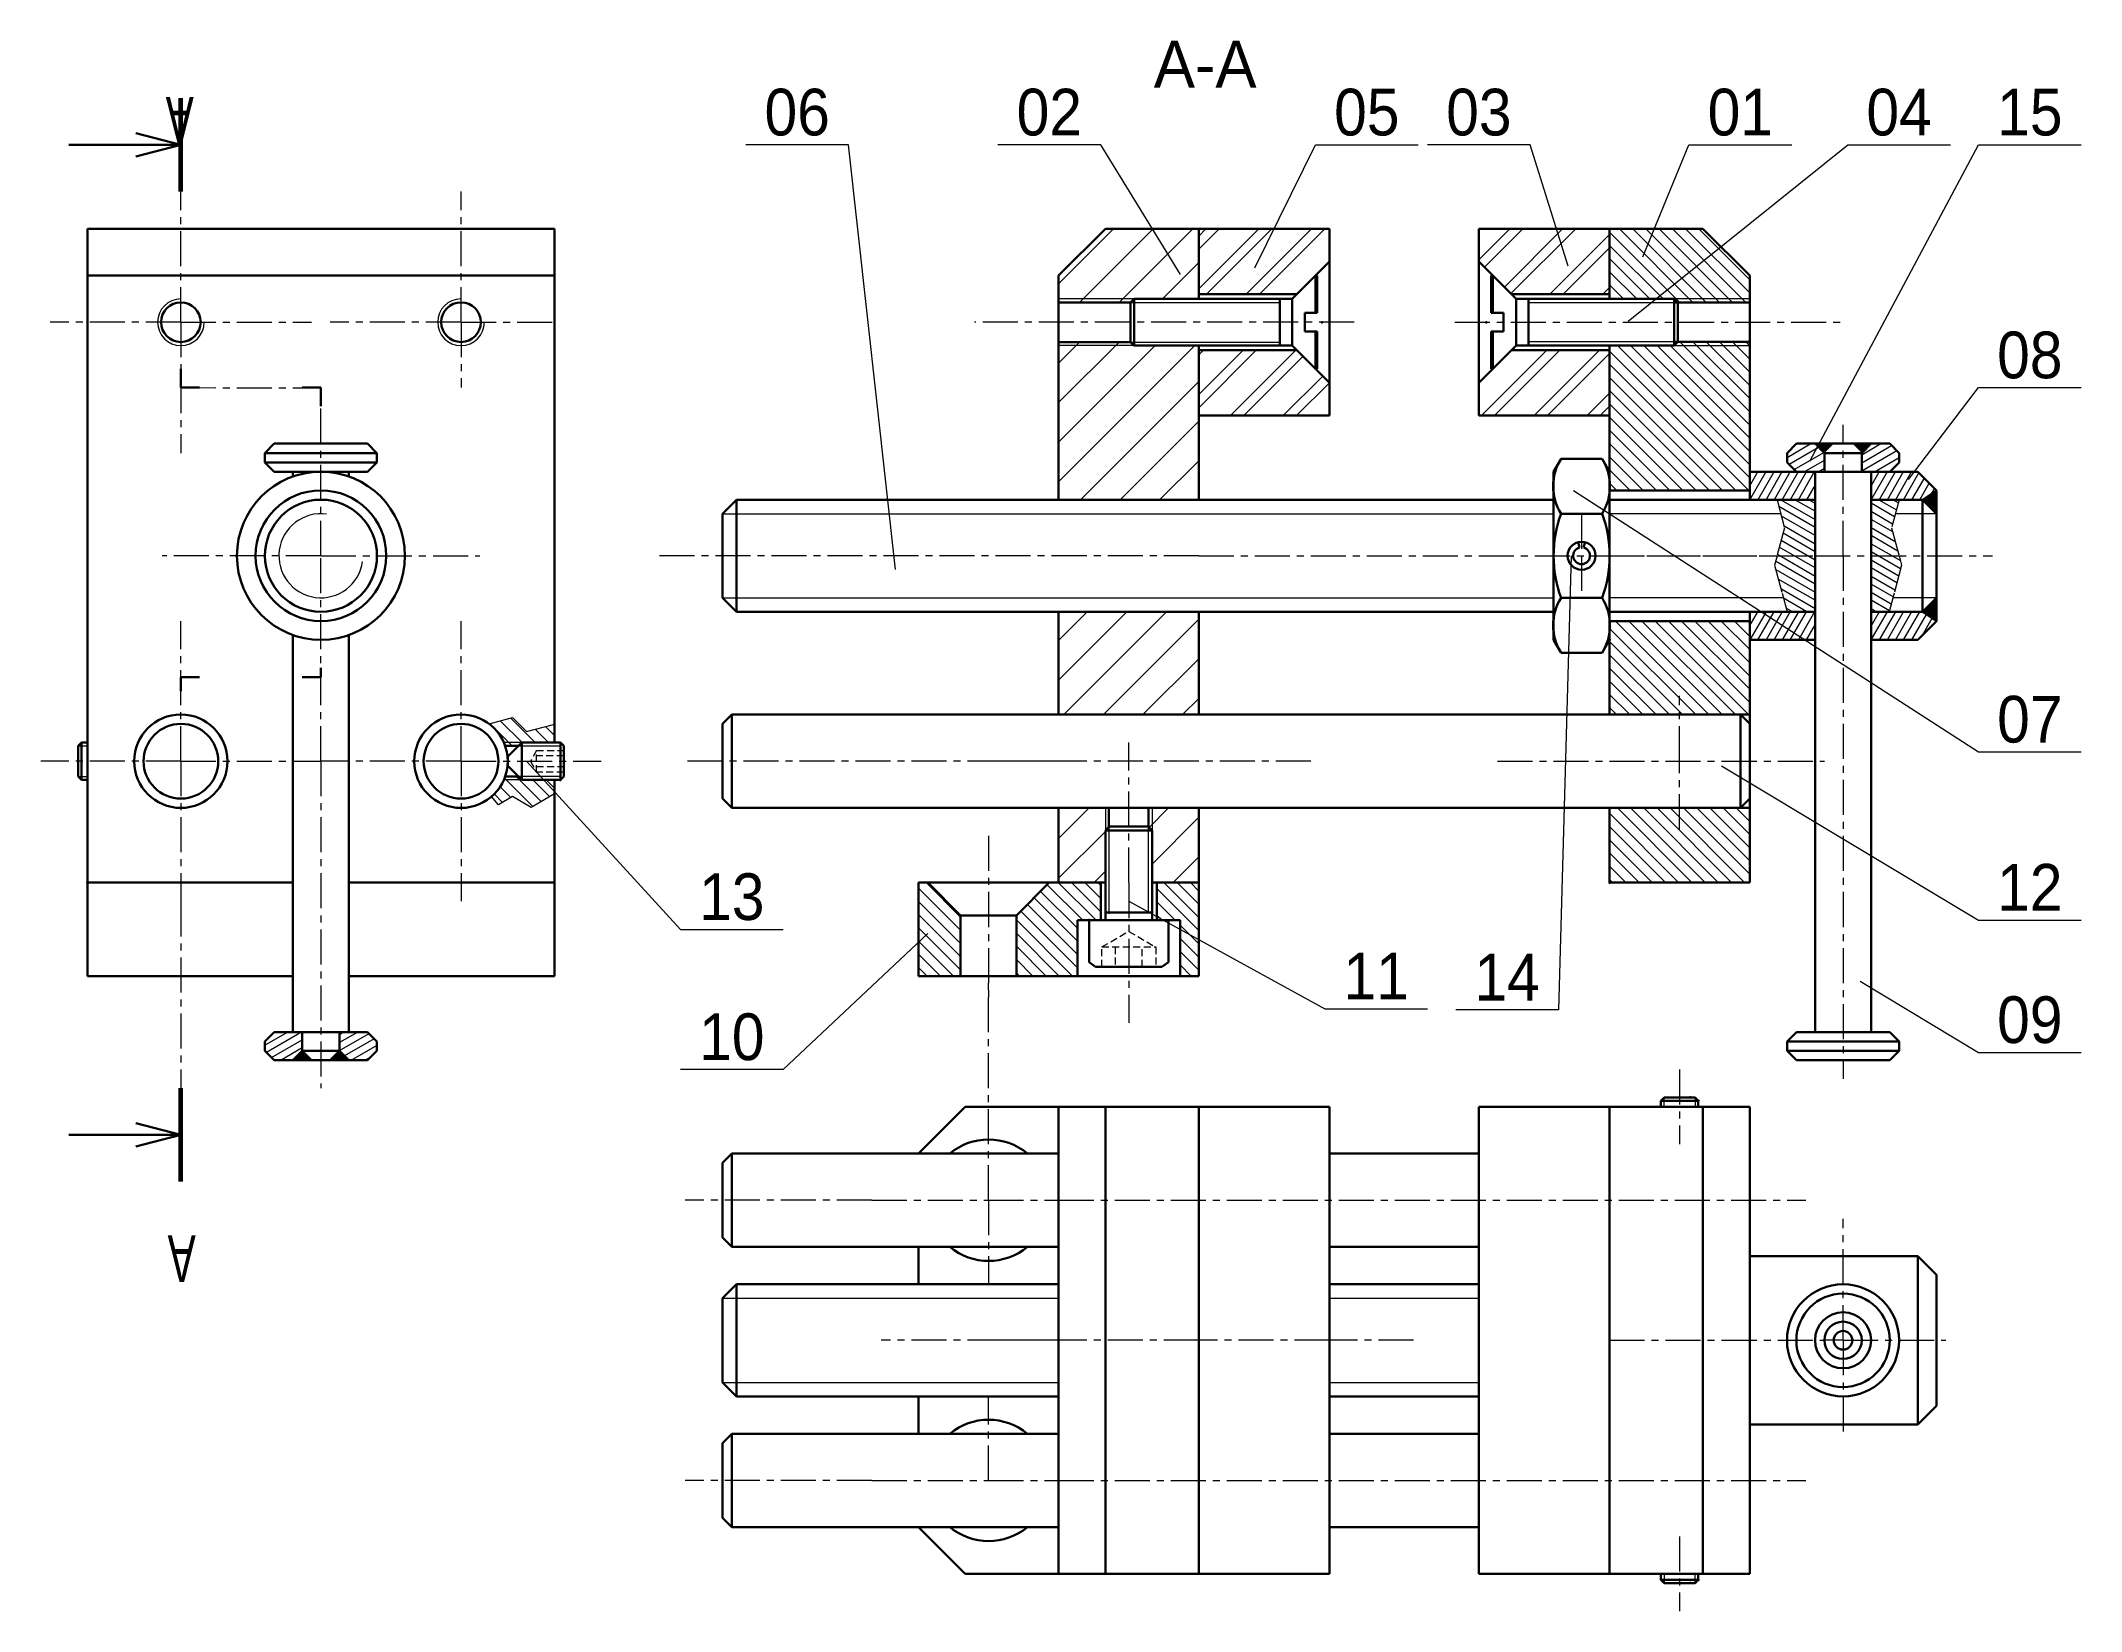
# Model space of a CAD drawing. Extents: x -184 to 35, y 137 to 305.
import ezdxf
from ezdxf.enums import TextEntityAlignment as Align

# ---------------------------------------------------------------- set-up
doc = ezdxf.new("R2010")
doc.units = 0
doc.header["$LTSCALE"] = 3
doc.header["$MEASUREMENT"] = 0
for name, pattern in [('AXES', [2, 1.25, -0.25, 0.25, -0.25]), ('CACHE', [0.375, 0.25, -0.125]), ('CONTINU', [0]), ('LIMIT_COUP', [1, 1, 0, 0]), ('POINTILLE', [1.25, -1.25, 0])]:
    doc.linetypes.add(name, pattern=pattern)
for name, color, linetype, lineweight in [('AXES', 3, 'AXES', 9), ('CACHE', 3, 'CACHE', 9), ('COTATION', 4, 'CONTINU', 9), ('FIN', 3, 'CONTINU', 9), ('FORT', 1, 'CONTINU', 30), ('HACH', 3, 'CONTINU', 9), ('HACHURE', 3, 'CONTINU', 9), ('HACHURES', 3, 'CONTINU', 9), ('TEXTEGROS', 2, 'CONTINU', 60)]:
    doc.layers.add(name, color=color, linetype=linetype, lineweight=lineweight)

# ---------------------------------------------------------------- blocks, each defined once
blk = doc.blocks.new('REP_NOM9', base_point=(132, 95))
at = {"layer": 'COTATION'}
for p, q in [((105.5254, 106.525), (126.5, 95)), ((126.5, 95), (137.5, 95))]:
    blk.add_line(p, q, dxfattribs=at)
at = {"layer": 'COTATION', "width": 1.39996}
blk.add_text('11', height=5, dxfattribs=at).set_placement((128.5, 96), (135.4998, 96), align=Align.FIT)
blk = doc.blocks.new('*X67')
at = {"layer": 'HACHURES'}
for p, q in [((127.9104, 98.8048), (128.685, 99.5794)), ((134.3418, 99.5794), (127.9104, 93.148)), ((127.9104, 97.3906), (130.0992, 99.5794)), ((135.756, 99.5794), (128.756, 92.5794)), ((132.9986, 92.5794), (139.9986, 99.5794)), ((134.4128, 92.5794), (141.4128, 99.5794)), ((132.6556, 86.5794), (127.9104, 81.8343)), ((128.4128, 86.5794), (127.9104, 86.0769)), ((127.9104, 80.42), (134.0698, 86.5794)), ((131.3124, 79.5794), (138.3124, 86.5794)), ((139.0684, 85.9213), (132.7266, 79.5794)), ((141.1898, 83.8), (136.9692, 79.5794)), ((138.3834, 79.5794), (141.8968, 83.0929))]:
    blk.add_line(p, q, dxfattribs=at)
blk = doc.blocks.new('*X64')
at = {"layer": 'HACHURES'}
for p, q in [((127.9896, 99.7676), (135.5414, 92.2158)), ((133.7272, 92.6158), (127.9896, 98.3534)), ((136.9556, 92.2158), (129.0556, 100.1158)), ((130.4698, 100.1158), (138.3698, 92.2158)), ((139.784, 92.2158), (131.884, 100.1158)), ((133.2984, 100.1158), (141.1984, 92.2158)), ((142.6126, 92.2158), (134.7126, 100.1158)), ((136.1268, 100.1158), (142.9896, 93.2529)), ((142.9896, 94.6671), (137.541, 100.1158)), ((127.9896, 96.9392), (132.313, 92.6158)), ((130.8988, 92.6158), (127.9896, 95.5249)), ((127.9896, 94.1107), (129.4846, 92.6158)), ((128.0704, 92.6158), (127.9896, 92.6965)), ((142.9896, 73.4539), (128.8278, 87.6158)), ((130.242, 87.6158), (142.9896, 74.8681)), ((142.9896, 76.2823), (131.6562, 87.6158)), ((133.0704, 87.6158), (142.9896, 77.6965)), ((134.4372, 87.6633), (142.9896, 79.1107)), ((142.9896, 80.5249), (135.4988, 88.0158)), ((136.913, 88.0158), (142.9896, 81.9392)), ((142.9896, 83.3534), (138.3272, 88.0158)), ((139.7414, 88.0158), (142.9896, 84.7676)), ((142.9896, 86.1818), (141.1556, 88.0158)), ((142.5698, 88.0158), (142.9896, 87.596)), ((127.9896, 87.0397), (142.9136, 72.1158)), ((141.4992, 72.1158), (127.9896, 85.6255)), ((127.9896, 84.2112), (140.085, 72.1158)), ((138.6708, 72.1158), (127.9896, 82.797)), ((127.9896, 81.3828), (137.2566, 72.1158)), ((135.8424, 72.1158), (127.9896, 79.9686)), ((127.9896, 78.5544), (134.4282, 72.1158)), ((133.014, 72.1158), (127.9896, 77.1402)), ((127.9896, 75.726), (131.5998, 72.1158)), ((130.1856, 72.1158), (127.9896, 74.3117)), ((127.9896, 72.8975), (128.7714, 72.1158)), ((137.215, 48.1158), (127.9896, 57.3412)), ((128.6292, 58.1158), (138.6292, 48.1158)), ((140.0434, 48.1158), (130.0434, 58.1158)), ((131.4576, 58.1158), (141.4576, 48.1158)), ((142.872, 48.1158), (132.872, 58.1158)), ((134.2862, 58.1158), (142.9896, 49.41225)), ((142.9896, 50.8265), (135.7004, 58.1158)), ((137.1146, 58.1158), (142.9896, 52.2407)), ((142.9896, 53.6549), (138.5288, 58.1158)), ((139.943, 58.1158), (142.9896, 55.0691)), ((141.3572, 58.1158), (142.9896, 56.4833)), ((142.9896, 57.8975), (142.7714, 58.1158)), ((127.9896, 55.927), (135.8008, 48.1158)), ((134.3866, 48.1158), (127.9896, 54.5127)), ((127.9896, 53.0985), (132.9724, 48.1158)), ((131.5582, 48.1158), (127.9896, 51.6843)), ((127.9896, 50.2701), (130.144, 48.1158)), ((128.7298, 48.1158), (127.9896, 48.8559)), ((10.4574, 44.7658), (8.06911, 47.15405)), ((9.19067, 47.4467), (11.5216, 45.1158)), ((12.93582, 45.1158), (10.31224, 47.73935)), ((14.35004, 45.1158), (12.92858, 46.53725)), ((14.04394, 46.8361), (14.98966, 45.8904)), ((8.5374, 39.6147), (9.43431, 38.7178)), ((10.33088, 39.23545), (9.1857, 40.38065)), ((9.66008, 41.32045), (12.69156, 38.289)), ((13.58814, 38.8066), (10.93002, 41.46475)), ((12.6932, 41.1158), (14.48472, 39.32425)), ((14.1074, 41.1158), (14.98966, 40.23355)), ((127.9896, 37.5422), (135.416, 30.1158)), ((136.8302, 30.1158), (128.8302, 38.1158)), ((130.2444, 38.1158), (138.2444, 30.1158)), ((139.6588, 30.1158), (131.6586, 38.1158)), ((133.073, 38.1158), (141.073, 30.1158)), ((142.4872, 30.1158), (134.4872, 38.1158)), ((135.9014, 38.1158), (142.9896, 31.02745)), ((142.9896, 32.4417), (137.3156, 38.1158)), ((138.7298, 38.1158), (142.9896, 33.8559)), ((142.9896, 35.2701), (140.144, 38.1158)), ((141.5582, 38.1158), (142.9896, 36.6843)), ((142.9896, 38.09855), (142.9724, 38.1158)), ((134.0018, 30.1158), (127.9896, 36.12795)), ((127.9896, 34.71375), (132.5876, 30.1158)), ((131.1734, 30.1158), (127.9896, 33.29955)), ((127.9896, 31.88535), (129.7592, 30.1158)), ((128.345, 30.1158), (127.9896, 30.4711))]:
    blk.add_line(p, q, dxfattribs=at)
blk = doc.blocks.new('REP_NOM12', base_point=(132, 95))
at = {"layer": 'COTATION'}
for p, q in [((110.0034, 113), (126.5, 95)), ((126.5, 95), (137.5, 95))]:
    blk.add_line(p, q, dxfattribs=at)
at = {"layer": 'COTATION', "width": 1.05}
blk.add_text('13', height=5, dxfattribs=at).set_placement((128.5, 96), (135.5, 96), align=Align.FIT)
blk = doc.blocks.new('*X65')
at = {"layer": 'HACHURES'}
for p, q in [((127.0656, 99.8436), (121.1904, 93.9685)), ((123.4332, 91.9686), (131.3082, 99.8436)), ((135.5508, 99.8436), (127.6758, 91.9686)), ((132.2934, 92.3436), (136.1904, 96.2406)), ((121.1904, 81.2406), (127.6684, 87.7186)), ((123.4258, 87.7186), (121.1904, 85.4833)), ((121.1904, 72.7553), (135.7788, 87.3436)), ((131.5362, 87.3436), (121.1904, 76.998)), ((136.1904, 83.5127), (123.5214, 70.8436)), ((127.764, 70.8436), (136.1904, 79.2701)), ((136.1904, 75.0274), (132.0066, 70.8436)), ((128.492, 58.8436), (121.1904, 51.5421)), ((121.1904, 55.7848), (124.2492, 58.8436)), ((121.7346, 47.84365), (132.7346, 58.8436)), ((136.1904, 58.0568), (125.9772, 47.84365)), ((130.2198, 47.84365), (136.1904, 53.8142)), ((136.1904, 49.57155), (134.4626, 47.84365)), ((121.1904, 34.57155), (124.4626, 37.84365)), ((132.9478, 37.84365), (130.8692, 35.76495)), ((121.1904, 30.32895), (126.1904, 35.32895)), ((131.1904, 31.84365), (136.1904, 36.84365)), ((126.1904, 31.0863), (124.9478, 29.84365)), ((136.1904, 32.601), (133.433, 29.84365))]:
    blk.add_line(p, q, dxfattribs=at)
blk = doc.blocks.new('*X73')
at = {"layer": 'HACHURES'}
for p, q in [((132.3136, 96.9106), (130.383, 95.7958)), ((130.383, 96.6619), (130.8136, 96.9106)), ((130.383, 94.9298), (133.5406, 96.7529)), ((134.0896, 96.2039), (130.9198, 94.3737)), ((131.6176, 93.9106), (134.383, 95.5072)), ((133.6822, 94.2365), (133.1176, 93.9106))]:
    blk.add_line(p, q, dxfattribs=at)
blk = doc.blocks.new('*X74')
at = {"layer": 'HACHURES'}
for p, q in [((129.617, 95.5072), (132.0478, 96.9106)), ((133.5478, 96.9106), (129.788, 94.7398)), ((130.337, 94.1907), (133.617, 96.0845)), ((133.617, 95.2185), (131.3518, 93.9106))]:
    blk.add_line(p, q, dxfattribs=at)
blk = doc.blocks.new('REP_NOM10', base_point=(132, 95))
at = {"layer": 'COTATION'}
for p, q in [((153, 109.5578), (137.5, 95)), ((137.5, 95), (126.5, 95))]:
    blk.add_line(p, q, dxfattribs=at)
at = {"layer": 'COTATION', "width": 1.2}
blk.add_text('10', height=5, dxfattribs=at).set_placement((128.5, 96), (135.5, 96), align=Align.FIT)
blk = doc.blocks.new('*X76')
at = {"layer": 'HACHURES'}
for p, q in [((133.3648, 96.0338), (128.8648, 100.5338)), ((129.6812, 101.1318), (133.3648, 97.4481)), ((142.637, 100.9038), (146.409, 97.1318)), ((147.8232, 97.1318), (143.8232, 101.1318)), ((145.2374, 101.1318), (148.3648, 98.0044)), ((148.3648, 99.4186), (146.6516, 101.1318)), ((148.0658, 101.1318), (148.3648, 100.8328)), ((155.137, 101.1318), (158.8648, 97.4039)), ((158.8648, 98.8181), (156.5512, 101.1318)), ((157.9654, 101.1318), (158.8648, 100.2324)), ((128.8648, 99.1196), (133.3648, 94.6196)), ((145.8648, 93.4333), (140.5156, 98.7826)), ((141.2228, 99.4897), (145.8648, 94.8475)), ((145.8648, 96.2618), (141.9298, 100.1968)), ((158.8648, 95.9897), (154.3648, 100.4896)), ((154.3648, 99.0755), (156.3086, 97.1318)), ((133.3648, 93.2054), (128.8648, 97.7054)), ((128.8648, 96.2912), (133.3648, 91.7912)), ((145.338, 91.1318), (139.3648, 97.1049)), ((139.8086, 98.0755), (145.8648, 92.0191)), ((154.8944, 97.1318), (154.3648, 97.6613)), ((156.8648, 96.5755), (158.8648, 94.5755)), ((132.61, 91.1318), (128.8648, 94.877)), ((139.3648, 95.6907), (143.9238, 91.1318)), ((142.5096, 91.1318), (139.3648, 94.2765)), ((158.8648, 93.1613), (156.8648, 95.1613)), ((128.8648, 93.4628), (131.1958, 91.1318)), ((129.7816, 91.1318), (128.8648, 92.0486)), ((139.3648, 92.8623), (141.0954, 91.1318)), ((156.8648, 93.747), (158.8648, 91.747)), ((158.0658, 91.1318), (156.8648, 92.3328)), ((139.6812, 91.1318), (139.3648, 91.448))]:
    blk.add_line(p, q, dxfattribs=at)
blk = doc.blocks.new('REP_NOM11', base_point=(132, 95))
at = {"layer": 'COTATION'}
for p, q in [((137.5, 95), (126.5, 95)), ((142.5288, 49.52675), (137.5, 95))]:
    blk.add_line(p, q, dxfattribs=at)
at = {"layer": 'COTATION', "width": 0.933333}
blk.add_text('06', height=5, dxfattribs=at).set_placement((128.5, 96), (135.5, 96), align=Align.FIT)
blk = doc.blocks.new('REP_NOM1', base_point=(132, 95))
at = {"layer": 'COTATION'}
for p, q in [((137.5, 95), (126.5, 95)), ((146.06, 81.0942), (137.5, 95))]:
    blk.add_line(p, q, dxfattribs=at)
at = {"layer": 'COTATION', "width": 0.933307}
blk.add_text('02', height=5, dxfattribs=at).set_placement((128.5, 96), (135.4998, 96), align=Align.FIT)
blk = doc.blocks.new('REP_NOM8', base_point=(132, 95))
at = {"layer": 'COTATION'}
for p, q in [((98.9731, 111.52), (126.5, 95)), ((126.5, 95), (137.5, 95))]:
    blk.add_line(p, q, dxfattribs=at)
at = {"layer": 'COTATION', "width": 1.05}
blk.add_text('12', height=5, dxfattribs=at).set_placement((128.5, 96), (135.5, 96), align=Align.FIT)
blk = doc.blocks.new('REP_NOM7', base_point=(132, 95))
at = {"layer": 'COTATION'}
for p, q in [((83.1394, 123), (126.5, 95)), ((126.5, 95), (137.5, 95))]:
    blk.add_line(p, q, dxfattribs=at)
at = {"layer": 'COTATION', "width": 0.933333}
blk.add_text('07', height=5, dxfattribs=at).set_placement((128.5, 96), (135.5, 96), align=Align.FIT)
blk = doc.blocks.new('REP_NOM6', base_point=(132, 95))
at = {"layer": 'COTATION'}
for p, q in [((119, 85.1468), (126.5, 95)), ((126.5, 95), (137.5, 95))]:
    blk.add_line(p, q, dxfattribs=at)
at = {"layer": 'COTATION', "width": 0.933333}
blk.add_text('08', height=5, dxfattribs=at).set_placement((128.5, 96), (135.5, 96), align=Align.FIT)
blk = doc.blocks.new('REP_NOM4', base_point=(132, 95))
at = {"layer": 'COTATION'}
for p, q in [((103, 76.1297), (126.5, 95)), ((126.5, 95), (137.5, 95))]:
    blk.add_line(p, q, dxfattribs=at)
at = {"layer": 'COTATION', "width": 0.933333}
blk.add_text('04', height=5, dxfattribs=at).set_placement((128.5, 96), (135.5, 96), align=Align.FIT)
blk = doc.blocks.new('REP_NOM3', base_point=(132, 95))
at = {"layer": 'COTATION'}
for p, q in [((121.5746, 83), (126.5, 95)), ((126.5, 95), (137.5, 95))]:
    blk.add_line(p, q, dxfattribs=at)
at = {"layer": 'COTATION', "width": 1.2}
blk.add_text('01', height=5, dxfattribs=at).set_placement((128.5, 96), (135.5, 96), align=Align.FIT)
blk = doc.blocks.new('REP_NOM2', base_point=(132, 95))
at = {"layer": 'COTATION'}
for p, q in [((137.5, 95), (126.5, 95)), ((141.5742, 82), (137.5, 95))]:
    blk.add_line(p, q, dxfattribs=at)
at = {"layer": 'COTATION', "width": 0.933333}
blk.add_text('03', height=5, dxfattribs=at).set_placement((128.5, 96), (135.5, 96), align=Align.FIT)
blk = doc.blocks.new('REP_NOM0', base_point=(132, 95))
at = {"layer": 'COTATION'}
for p, q in [((120, 81.8289), (126.5, 95)), ((126.5, 95), (137.5, 95))]:
    blk.add_line(p, q, dxfattribs=at)
at = {"layer": 'COTATION', "width": 0.933333}
blk.add_text('05', height=5, dxfattribs=at).set_placement((128.5, 96), (135.5, 96), align=Align.FIT)
blk = doc.blocks.new('*X66')
at = {"layer": 'HACHURES'}
for p, q in [((122.0896, 96.2779), (125.3912, 99.5794)), ((126.8054, 99.5794), (122.6976, 95.4716)), ((131.048, 99.5794), (124.8188, 93.3502)), ((125.526, 92.6431), (132.4622, 99.5794)), ((129.7048, 92.5794), (136.0896, 98.9642)), ((136.0896, 97.55), (131.119, 92.5794)), ((136.0896, 93.3073), (135.3618, 92.5794)), ((122.3618, 79.5794), (129.3618, 86.5794)), ((123.776, 79.5794), (130.776, 86.5794)), ((135.0186, 86.5794), (128.0186, 79.5794)), ((136.0896, 86.2363), (129.4328, 79.5794)), ((133.6754, 79.5794), (136.0896, 81.9936)), ((135.0896, 79.5794), (136.0896, 80.5794))]:
    blk.add_line(p, q, dxfattribs=at)
blk = doc.blocks.new('*X69')
at = {"layer": 'HACHURES'}
for p, q in [((117.7762, 96.0025), (116.8864, 94.4615)), ((116.8864, 95.9615), (116.91, 96.0025)), ((116.91, 93.0025), (118.6422, 96.0025)), ((119.5082, 96.0025), (117.7762, 93.0025)), ((118.6422, 93.0025), (120.3742, 96.0025)), ((121.2402, 96.0025), (119.5082, 93.0025)), ((120.3742, 93.0025), (122.1062, 96.0025)), ((122.9722, 96.0025), (121.2402, 93.0025)), ((122.1062, 93.0025), (123.8382, 96.0025)), ((123.8864, 94.5858), (122.9722, 93.0025)), ((130.7664, 96.0025), (129.8864, 94.4781)), ((129.8864, 95.9781), (129.9004, 96.0025)), ((129.9004, 93.0025), (131.6326, 96.0025)), ((132.4986, 96.0025), (130.7664, 93.0025)), ((131.6326, 93.0025), (133.3646, 96.0025)), ((134.2306, 96.0025), (132.4986, 93.0025)), ((133.3646, 93.0025), (135.0196, 95.8692)), ((135.5686, 95.3202), (134.2306, 93.0025)), ((135.0966, 93.0025), (136.1178, 94.7711)), ((136.6668, 94.2221), (136.3232, 93.6271)), ((123.8382, 93.0025), (123.8864, 93.0858)), ((116.8864, 79.4615), (117.7762, 81.0025)), ((116.91, 81.0025), (116.8864, 80.9615)), ((118.6422, 81.0025), (116.91, 78.0025)), ((117.7762, 78.0025), (119.5082, 81.0025)), ((120.3742, 81.0025), (118.6422, 78.0025)), ((119.5082, 78.0025), (121.2402, 81.0025)), ((122.1062, 81.0025), (120.3742, 78.0025)), ((121.2402, 78.0025), (122.9722, 81.0025)), ((123.8382, 81.0025), (122.1062, 78.0025)), ((130.7664, 81.0025), (129.8864, 79.4781)), ((129.8864, 80.9781), (129.9004, 81.0025)), ((129.9004, 78.0025), (131.6326, 81.0025)), ((132.4986, 81.0025), (130.7664, 78.0025)), ((131.6326, 78.0025), (133.3646, 81.0025)), ((134.2306, 81.0025), (132.4986, 78.0025)), ((133.3646, 78.0025), (135.0966, 81.0025)), ((122.9722, 78.0025), (123.8864, 79.5858)), ((135.8024, 80.7251), (134.2306, 78.0025)), ((135.3838, 78.4999), (136.4278, 80.3082)), ((123.8864, 78.0858), (123.8382, 78.0025))]:
    blk.add_line(p, q, dxfattribs=at)
blk = doc.blocks.new('*X68')
at = {"layer": 'HACHURES'}
for p, q in [((124.5528, 94.5134), (120.6796, 96.7495)), ((120.895, 97.4912), (124.5528, 95.3794)), ((124.5528, 96.2455), (122.395, 97.4912)), ((123.895, 97.4912), (124.5528, 97.1115)), ((133.0626, 95.6624), (130.5526, 97.1115)), ((130.5526, 96.2455), (132.8616, 94.9124)), ((131.395, 97.4912), (133.2636, 96.4124)), ((133.4646, 97.1624), (132.895, 97.4912)), ((124.5526, 93.6474), (120.9542, 95.725)), ((121.2286, 94.7005), (124.5526, 92.7814)), ((132.8692, 94.042), (130.5526, 95.3795)), ((130.5526, 94.5134), (133.1438, 93.0175)), ((124.5526, 90.1833), (120.723, 92.3944)), ((120.9238, 93.1444), (124.5526, 91.0493)), ((124.5526, 91.9154), (121.1248, 93.8944)), ((133.4182, 91.993), (130.5526, 93.6474)), ((130.5526, 92.7814), (133.6928, 90.9685)), ((133.7132, 90.0906), (130.5528, 91.9154)), ((124.5526, 88.4512), (120.321, 90.8944)), ((120.34, 90.0175), (124.5528, 87.5852)), ((120.522, 91.6444), (124.5526, 89.3173)), ((130.5528, 91.0493), (133.5124, 89.3406)), ((133.3114, 88.5906), (130.5528, 90.1833)), ((124.5528, 86.7192), (120.6144, 88.993)), ((120.889, 87.9684), (124.5528, 85.8532)), ((130.5528, 89.3173), (133.1104, 87.8406)), ((132.9094, 87.0906), (130.5528, 88.4512)), ((130.5528, 87.5852), (132.7084, 86.3406)), ((123.6796, 85.4912), (121.1634, 86.9439)), ((121.438, 85.9194), (122.1796, 85.4912)), ((132.5076, 85.5906), (130.5528, 86.7192)), ((130.5528, 85.8532), (131.1796, 85.4912))]:
    blk.add_line(p, q, dxfattribs=at)

msp = doc.modelspace()

# ---------------------------------------------------------------- hatches: boundary and pattern name
at = {"layer": 'HACH'}
h = msp.add_hatch(dxfattribs=at)
h.set_pattern_fill('ANSI31', color=256, scale=6, angle=345, style=0)
h.paths.add_polyline_path([(4.15, 262.23), (3.15, 261.23), (3.15, 260.23), (4.15, 259.23), (6.15, 259.23), (7.15, 259.23), (7.15, 261.23), (6.15, 262.23)])
at = {"layer": 'HACHURE'}
h = msp.add_hatch(dxfattribs=at)
h.set_pattern_fill('ANSI31', color=256, scale=6, angle=345, style=0)
h.paths.add_polyline_path([(12.15, 262.23), (11.15, 261.23), (11.15, 259.23), (12.15, 259.23), (14.15, 259.23), (15.15, 260.23), (15.15, 261.23), (14.15, 262.23)])

# ---------------------------------------------------------------- linework, layer by layer
at = {"layer": 'AXES'}
for p, q in [((-168.85, 289.23), (-168.85, 298.23)), ((-168.85, 275.23), (-168.85, 289.23)), ((-168.85, 275.23), (-168.85, 289.23)), ((-168.85, 275.23), (-168.85, 289.23)), ((-138.85, 275.23), (-138.85, 289.23)), ((-168.85, 275.23), (-182.85, 275.23)), ((-168.85, 275.23), (-154.85, 275.23)), ((-168.85, 275.23), (-154.85, 275.23)), ((-168.85, 275.23), (-168.85, 261.23)), ((-168.85, 275.23), (-168.85, 261.23)), ((-168.85, 275.23), (-168.85, 268.23)), ((-138.85, 275.23), (-152.85, 275.23)), ((-138.85, 275.23), (-128.85, 275.23)), ((-138.85, 275.23), (-138.85, 268.23)), ((-43.21, 275.23), (-83.85, 275.23)), ((-32.42, 275.23), (9.13, 275.23)), ((-168.85, 268.23), (-155.52, 268.2)), ((-153.85, 250.23), (-153.85, 268.23)), ((-153.85, 250.23), (-153.85, 262.23)), ((9.15, 250.23), (9.15, 264.23)), ((-18.85, 254.73), (-18.85, 250.23)), ((-153.85, 250.23), (-170.85, 250.23)), ((-153.85, 250.23), (-170.85, 250.23)), ((-153.85, 250.23), (-136.85, 250.23)), ((-153.85, 250.23), (-136.85, 250.23)), ((-153.85, 228.23), (-153.85, 250.23)), ((-153.85, 228.23), (-153.85, 250.23)), ((-59.85, 250.23), (-117.85, 250.23)), ((-59.85, 250.23), (-83.85, 250.23)), ((-59.85, 250.23), (25.15, 250.23)), ((-18.85, 250.23), (-18.85, 246.23)), ((-15.85, 250.23), (8.15, 250.23)), ((8.15, 250.23), (9.15, 250.23)), ((9.15, 250.23), (9.15, 194.23)), ((-168.85, 228.23), (-168.85, 243.23)), ((-138.85, 228.23), (-138.85, 243.23)), ((-168.85, 228.23), (-168.85, 237.23)), ((-168.85, 228.23), (-168.85, 237.23)), ((-8.35, 228.23), (-8.35, 235.23)), ((-67.35, 215.23), (-67.35, 230.23)), ((-168.85, 228.23), (-183.85, 228.23)), ((-168.85, 228.23), (-183.85, 228.23)), ((-168.85, 228.23), (-168.85, 213.23)), ((-168.85, 228.23), (-168.85, 213.23)), ((-168.85, 228.23), (-168.85, 213.23)), ((-168.85, 228.23), (-153.85, 228.23)), ((-168.85, 228.23), (-153.85, 228.23)), ((-153.85, 228.23), (-153.85, 193.23)), ((-138.85, 228.23), (-153.85, 228.23)), ((-138.85, 228.23), (-153.85, 228.23)), ((-138.85, 228.23), (-138.85, 213.23)), ((-138.85, 228.23), (-123.85, 228.23)), ((-138.85, 228.23), (-123.85, 228.23)), ((-74.85, 228.23), (-114.85, 228.23)), ((-47.85, 228.23), (-82.85, 228.23)), ((-27.85, 228.23), (7.15, 228.23)), ((-8.35, 220.94), (-8.35, 228.23)), ((-82.35, 220.23), (-82.35, 202.23)), ((-67.35, 215.23), (-67.35, 200.23)), ((-168.85, 213.23), (-168.85, 188.23)), ((-82.35, 181.23), (-82.35, 205.23)), ((-8.35, 195.23), (-8.35, 187.23)), ((-94.85, 181.23), (-114.85, 181.23)), ((-94.85, 181.23), (-82.35, 181.23)), ((-82.35, 181.23), (-74.85, 181.23)), ((-82.35, 181.23), (-82.35, 172.23)), ((-74.85, 181.23), (0.15, 181.23)), ((-74.85, 181.23), (5.15, 181.23)), ((9.15, 166.23), (9.15, 179.23)), ((-74.85, 166.23), (-93.85, 166.23)), ((-59.85, 166.23), (-82.85, 166.23)), ((-45.85, 166.23), (-59.85, 166.23)), ((-36.85, 166.23), (-45.85, 166.23)), ((-15.85, 166.23), (7.15, 166.23)), ((9.15, 166.23), (7.15, 166.23)), ((9.15, 166.23), (9.15, 156.23)), ((9.15, 166.23), (20.15, 166.23)), ((-82.35, 151.23), (-82.35, 160.23)), ((-94.85, 151.23), (-114.85, 151.23)), ((-94.85, 151.23), (-82.35, 151.23)), ((-82.35, 151.23), (-74.85, 151.23)), ((-74.85, 151.23), (5.15, 151.23)), ((-8.35, 145.23), (-8.35, 137.23))]:
    msp.add_line(p, q, dxfattribs=at)
at = {"layer": 'CACHE', "linetype": 'LIMIT_COUP'}
for p, q in [((2.08, 256.23), (2.88, 253.23)), ((15.15, 256.23), (14.35, 253.23)), ((2.88, 253.23), (1.81, 249.23)), ((14.35, 253.23), (15.42, 249.23)), ((1.81, 249.23), (3.15, 244.23)), ((15.42, 249.23), (14.08, 244.23)), ((-135.85, 232.23), (-133.35, 232.9)), ((-133.35, 232.9), (-131.85, 231.4)), ((-131.85, 231.4), (-128.85, 232.2)), ((-134.85, 223.57), (-135.59, 224.44)), ((-133.35, 224.44), (-134.85, 223.57)), ((-131.35, 223.28), (-133.35, 224.44)), ((-128.85, 224.73), (-131.35, 223.28))]:
    msp.add_line(p, q, dxfattribs=at)
at = {"layer": 'CACHE'}
for p, q in [((-130.75, 229.38), (-131.42, 228.23)), ((-131.42, 228.23), (-130.75, 227.07)), ((-130.75, 229.38), (-127.85, 229.38)), ((-130.75, 227.07), (-130.75, 229.38)), ((-127.85, 228.81), (-130.75, 228.81)), ((-130.75, 227.65), (-127.85, 227.65)), ((-127.85, 227.07), (-130.75, 227.07)), ((-70.24, 208.34), (-67.35, 210.01)), ((-67.35, 210.01), (-64.46, 208.34)), ((-70.24, 208.34), (-64.46, 208.34)), ((-70.24, 206.23), (-70.24, 208.34)), ((-68.79, 208.34), (-68.79, 206.23)), ((-65.91, 206.23), (-65.91, 208.34)), ((-64.46, 208.34), (-64.46, 206.23))]:
    msp.add_line(p, q, dxfattribs=at)
at = {"layer": 'COTATION'}
for p, q in [((5.59, 260.35), (23.65, 294.23)), ((23.65, 294.23), (34.65, 294.23)), ((-19.95, 250.23), (-21.33, 201.61)), ((10.98, 204.67), (23.65, 197.06)), ((-21.33, 201.61), (-32.33, 201.61)), ((23.65, 197.06), (34.65, 197.06))]:
    msp.add_line(p, q, dxfattribs=at)
at = {"layer": 'FIN'}
for p, q in [((-66.25, 277.73), (-74.85, 277.73)), ((-0.85, 277.73), (-15.85, 277.73)), ((-67.15, 277.35), (-51.15, 277.35)), ((-24.55, 277.33), (-8.55, 277.33)), ((-8.55, 273.13), (-24.55, 273.13)), ((-66.25, 272.73), (-74.85, 272.73)), ((-67.15, 273.1), (-51.15, 273.1)), ((-15.85, 272.73), (-0.85, 272.73)), ((-110.85, 254.73), (-21.85, 254.73)), ((2.48, 254.73), (-15.85, 254.73)), ((19.15, 254.73), (14.75, 254.73)), ((-110.85, 245.73), (-21.85, 245.73)), ((2.75, 245.73), (-15.85, 245.73)), ((19.15, 245.73), (14.48, 245.73)), ((-179.85, 229.88), (-178.85, 229.88)), ((-132.35, 230.23), (-134.27, 230.23)), ((-132.7, 229.88), (-128.2, 229.88)), ((-179.85, 226.58), (-178.85, 226.58)), ((-132.35, 226.23), (-134.27, 226.23)), ((-128.2, 226.58), (-132.7, 226.58)), ((-69.85, 223.23), (-69.85, 220.83)), ((-64.85, 223.23), (-64.85, 220.83)), ((-69.45, 212.03), (-69.45, 221.23)), ((-65.25, 221.23), (-65.25, 212.03)), ((-10, 191.23), (-10, 192.23)), ((-6.7, 192.23), (-6.7, 191.23)), ((-110.85, 170.73), (-74.85, 170.73)), ((-45.85, 170.73), (-29.85, 170.73)), ((-110.85, 161.73), (-74.85, 161.73)), ((-45.85, 161.73), (-29.85, 161.73)), ((-10, 141.23), (-10, 140.23)), ((-6.7, 140.23), (-6.7, 141.23))]:
    msp.add_line(p, q, dxfattribs=at)
for centre, radius, start, end in [((-168.85, 275.23), 2.5, 90, 0), ((-168.85, 275.23), 2.5, 90, 0), ((-138.85, 275.23), 2.5, 90, 0), ((-138.85, 275.23), 2.5, 90, 0), ((-153.85, 250.23), 4.5, 82.2669, 352.2669)]:
    msp.add_arc(centre, radius, start, end, dxfattribs=at)
at = {"layer": 'FORT'}
for p, q in [((-173.69, 295.47), (-168.85, 294.23)), ((-168.85, 294.23), (-180.85, 294.23)), ((-168.85, 294.23), (-173.69, 292.99)), ((-178.85, 285.23), (-178.85, 215.23)), ((-178.85, 285.23), (-178.85, 215.23)), ((-128.85, 285.23), (-178.85, 285.23)), ((-128.85, 285.23), (-178.85, 285.23)), ((-128.85, 230.23), (-128.85, 285.23)), ((-128.85, 230.23), (-128.85, 285.23)), ((-74.85, 280.23), (-69.85, 285.23)), ((-69.85, 285.23), (-59.85, 285.23)), ((-59.85, 285.23), (-45.85, 285.23)), ((-59.85, 277.73), (-59.85, 285.23)), ((-59.85, 285.23), (-59.85, 277.73)), ((-45.85, 284.73), (-45.85, 285.23)), ((-45.85, 265.23), (-45.85, 284.73)), ((-15.85, 285.23), (-29.85, 285.23)), ((-29.85, 284.73), (-29.85, 285.23)), ((-29.85, 265.23), (-29.85, 284.73)), ((-15.85, 277.73), (-15.85, 285.23)), ((-15.85, 285.23), (-15.85, 277.73)), ((-5.85, 285.23), (-15.85, 285.23)), ((-5.85, 285.23), (-0.85, 280.23)), ((-128.85, 280.23), (-178.85, 280.23)), ((-74.85, 280.23), (-74.85, 277.35)), ((-49.85, 277.73), (-47.35, 280.23)), ((-49.35, 278.23), (-45.85, 281.73)), ((-47.35, 280.23), (-47.35, 276.23)), ((-47.35, 280.23), (-47.15, 280.23)), ((-47.15, 280.23), (-47.15, 276.23)), ((-26.35, 278.23), (-29.85, 281.73)), ((-28.55, 280.23), (-28.55, 276.23)), ((-28.35, 280.23), (-28.55, 280.23)), ((-25.85, 277.73), (-28.35, 280.23)), ((-28.35, 280.23), (-28.35, 276.23)), ((-0.85, 277.33), (-0.85, 280.23)), ((-67.15, 277.35), (-66.75, 277.73)), ((-49.85, 277.73), (-66.75, 277.73)), ((-66.75, 272.73), (-66.75, 277.73)), ((-49.35, 278.23), (-59.85, 278.23)), ((-51.15, 277.73), (-51.15, 272.73)), ((-49.85, 272.73), (-49.85, 277.73)), ((-26.35, 278.23), (-15.85, 278.23)), ((-25.85, 277.73), (-8.95, 277.73)), ((-25.85, 277.73), (-25.85, 275.23)), ((-24.55, 277.73), (-24.55, 272.73)), ((-8.95, 272.73), (-8.95, 277.73)), ((-8.95, 277.73), (-8.55, 277.33)), ((-0.85, 277.33), (-0.85, 277.73)), ((-74.85, 277.35), (-74.85, 256.23)), ((-74.85, 277.35), (-67.15, 277.35)), ((-67.15, 277.35), (-67.15, 273.1)), ((-59.85, 277.33), (-59.85, 277.35)), ((-48.5, 276.23), (-48.5, 274.23)), ((-47.15, 276.23), (-48.5, 276.23)), ((-28.55, 276.23), (-27.2, 276.23)), ((-27.2, 276.23), (-27.2, 274.23)), ((-15.85, 277.33), (-15.85, 277.35)), ((-15.85, 277.35), (-15.85, 277.33)), ((-0.85, 277.33), (-9.05, 277.33)), ((-8.55, 277.33), (-8.55, 273.13)), ((-0.85, 256.23), (-0.85, 277.33)), ((-59.85, 273.1), (-59.85, 273.13)), ((-48.5, 274.23), (-47.15, 274.23)), ((-47.35, 274.23), (-47.35, 270.23)), ((-47.15, 274.23), (-47.15, 270.23)), ((-27.2, 274.23), (-28.55, 274.23)), ((-28.55, 274.23), (-28.55, 270.23)), ((-28.35, 274.23), (-28.35, 270.23)), ((-25.85, 272.73), (-25.85, 275.23)), ((-15.85, 273.1), (-15.85, 273.13)), ((-15.85, 273.13), (-15.85, 273.1)), ((-9.05, 273.13), (-0.85, 273.13)), ((-8.55, 273.13), (-8.95, 272.73)), ((-67.15, 273.1), (-74.85, 273.1)), ((-67.15, 273.1), (-66.75, 272.7)), ((-66.75, 272.73), (-49.85, 272.73)), ((-59.85, 265.23), (-59.85, 272.73)), ((-59.85, 272.73), (-59.85, 256.23)), ((-49.35, 272.23), (-59.85, 272.23)), ((-47.35, 270.23), (-49.85, 272.73)), ((-49.35, 272.23), (-45.85, 268.73)), ((-26.35, 272.23), (-29.85, 268.73)), ((-28.35, 270.23), (-25.85, 272.73)), ((-26.35, 272.23), (-15.85, 272.23)), ((-8.95, 272.73), (-25.85, 272.73)), ((-15.85, 272.73), (-15.85, 233.23)), ((-15.85, 265.23), (-15.85, 272.73)), ((-168.85, 268.23), (-168.85, 270.23)), ((-47.15, 270.23), (-47.35, 270.23)), ((-28.55, 270.23), (-28.35, 270.23)), ((-168.85, 268.23), (-166.85, 268.23)), ((-153.85, 268.23), (-155.85, 268.23)), ((-153.85, 268.23), (-153.85, 266.23)), ((-45.85, 265.23), (-59.85, 265.23)), ((-29.85, 265.23), (-15.85, 265.23)), ((-158.85, 262.23), (-159.85, 261.23)), ((-158.85, 262.23), (-153.85, 262.23)), ((-148.85, 262.23), (-153.85, 262.23)), ((-148.85, 262.23), (-147.85, 261.23)), ((4.15, 262.23), (3.15, 261.23)), ((4.15, 262.23), (9.15, 262.23)), ((7.15, 261.23), (6.15, 262.23)), ((14.15, 262.23), (9.15, 262.23)), ((11.15, 261.23), (12.15, 262.23)), ((14.15, 262.23), (15.15, 261.23)), ((-159.85, 260.23), (-159.85, 261.23)), ((-159.85, 261.23), (-153.85, 261.23)), ((-159.85, 260.23), (-153.85, 260.23)), ((-158.85, 259.23), (-159.85, 260.23)), ((-147.85, 261.23), (-153.85, 261.23)), ((-147.85, 260.23), (-153.85, 260.23)), ((-148.85, 259.23), (-147.85, 260.23)), ((-147.85, 260.23), (-147.85, 261.23)), ((-21.85, 259.23), (-21.05, 260.62)), ((-21.05, 260.62), (-16.65, 260.62)), ((-16.65, 260.62), (-15.85, 259.23)), ((3.15, 260.23), (3.15, 261.23)), ((4.15, 259.23), (3.15, 260.23)), ((7.15, 261.23), (9.15, 261.23)), ((7.15, 261.23), (7.15, 259.23)), ((11.15, 261.23), (9.15, 261.23)), ((11.15, 261.23), (11.15, 259.23)), ((14.15, 259.23), (15.15, 260.23)), ((15.15, 260.23), (15.15, 261.23)), ((-158.85, 259.23), (-156.85, 259.23)), ((-156.85, 259.23), (-153.85, 259.23)), ((-156.85, 259.23), (-156.85, 258.71)), ((-150.85, 259.23), (-153.85, 259.23)), ((-148.85, 259.23), (-150.85, 259.23)), ((-150.85, 259.23), (-150.85, 258.71)), ((-21.85, 241.23), (-21.85, 259.23)), ((-15.85, 259.23), (-15.85, 241.23)), ((17.15, 259.23), (-0.85, 259.23)), ((-0.85, 256.23), (-0.85, 259.23)), ((-0.85, 256.23), (-0.85, 259.23)), ((4.15, 259.23), (6.15, 259.23)), ((6.15, 259.23), (6.15, 199.23)), ((6.15, 259.23), (9.15, 259.23)), ((12.15, 259.23), (9.15, 259.23)), ((12.15, 259.23), (12.15, 199.23)), ((14.15, 259.23), (12.15, 259.23)), ((17.15, 259.23), (19.15, 257.23)), ((-110.85, 254.73), (-109.35, 256.23)), ((-109.35, 256.23), (-21.7, 256.23)), ((-109.35, 244.23), (-109.35, 256.23)), ((-59.85, 256.23), (-74.85, 256.23)), ((-16, 256.23), (-15.85, 256.23)), ((-15.85, 257.23), (-0.85, 257.23)), ((6.15, 256.23), (-15.85, 256.23)), ((-15.85, 256.23), (-0.85, 256.23)), ((6.15, 256.23), (6.15, 244.23)), ((12.15, 256.23), (12.15, 244.23)), ((17.65, 256.23), (12.15, 256.23)), ((17.65, 256.23), (19.15, 257.23)), ((17.65, 244.23), (17.65, 256.23)), ((17.65, 256.23), (19.15, 254.73)), ((19.15, 243.23), (19.15, 257.23)), ((-110.85, 254.73), (-110.85, 245.73)), ((-21.05, 254.73), (-16.65, 254.73)), ((19.15, 250.23), (19.15, 254.73)), ((-19.07, 251.1), (-19.22, 251.68)), ((-18.63, 251.1), (-18.48, 251.68)), ((19.15, 245.73), (19.15, 250.23)), ((-109.35, 244.23), (-110.85, 245.73)), ((-16.65, 245.73), (-21.05, 245.73)), ((17.65, 244.23), (19.15, 245.73)), ((-109.35, 244.23), (-74.85, 244.23)), ((-74.85, 244.23), (-21.7, 244.23)), ((-74.85, 233.23), (-74.85, 244.23)), ((-59.85, 244.23), (-74.85, 244.23)), ((-59.85, 244.23), (-59.85, 233.23)), ((-16, 244.23), (-15.85, 244.23)), ((6.15, 244.23), (-15.85, 244.23)), ((-15.85, 244.23), (-0.85, 244.23)), ((-15.85, 243.23), (-0.85, 243.23)), ((-0.85, 232.23), (-0.85, 244.23)), ((-0.85, 241.23), (-0.85, 244.23)), ((17.65, 244.23), (12.15, 244.23)), ((17.15, 241.23), (19.15, 243.23)), ((17.65, 244.23), (19.15, 243.23)), ((-156.85, 241.74), (-156.85, 199.23)), ((-150.85, 241.74), (-150.85, 199.23)), ((-21.05, 239.84), (-21.85, 241.23)), ((-15.85, 241.23), (-16.65, 239.84)), ((6.15, 241.23), (-0.85, 241.23)), ((17.15, 241.23), (12.15, 241.23)), ((-153.85, 237.23), (-153.85, 238.23)), ((-16.65, 239.84), (-21.05, 239.84)), ((-168.85, 237.23), (-166.85, 237.23)), ((-168.85, 235.73), (-168.85, 237.23)), ((-153.85, 237.23), (-155.85, 237.23)), ((-109.85, 233.23), (-110.85, 232.23)), ((-110.85, 232.23), (-110.85, 228.23)), ((-1.85, 233.23), (-109.85, 233.23)), ((-109.85, 233.23), (-109.85, 228.23)), ((-59.85, 233.23), (-74.85, 233.23)), ((-15.85, 233.23), (-0.85, 233.23)), ((-1.85, 233.23), (-1.85, 228.23)), ((-1.85, 233.23), (-0.85, 232.23)), ((-0.85, 232.23), (-0.85, 228.23)), ((-179.85, 229.88), (-179.5, 230.23)), ((-179.85, 226.58), (-179.85, 229.88)), ((-179.5, 230.23), (-179.5, 226.23)), ((-178.85, 230.23), (-179.5, 230.23)), ((-132.7, 229.88), (-134.13, 229.88)), ((-133.85, 228.73), (-132.35, 230.23)), ((-132.35, 230.23), (-128.2, 230.23)), ((-132.35, 226.23), (-132.35, 230.23)), ((-128.2, 230.23), (-128.2, 226.23)), ((-127.85, 229.88), (-128.2, 230.23)), ((-127.85, 226.58), (-127.85, 229.88)), ((-133.85, 227.73), (-133.85, 228.73)), ((-132.35, 226.23), (-133.85, 227.73)), ((-110.85, 224.23), (-110.85, 228.23)), ((-109.85, 223.23), (-109.85, 228.23)), ((-1.85, 223.23), (-1.85, 228.23)), ((-0.85, 224.23), (-0.85, 228.23)), ((-179.5, 226.23), (-179.85, 226.58)), ((-179.5, 226.23), (-178.85, 226.23)), ((-132.7, 226.58), (-134.13, 226.58)), ((-128.2, 226.23), (-132.35, 226.23)), ((-128.85, 215.23), (-128.85, 226.23)), ((-128.85, 215.23), (-128.85, 226.23)), ((-128.2, 226.23), (-127.85, 226.58)), ((-109.85, 223.23), (-110.85, 224.23)), ((-1.85, 223.23), (-109.85, 223.23)), ((-74.85, 215.23), (-74.85, 223.23)), ((-59.85, 223.23), (-74.85, 223.23)), ((-69.47, 223.23), (-69.47, 221.2)), ((-65.22, 223.23), (-65.22, 221.2)), ((-59.85, 223.23), (-59.85, 215.23)), ((-15.85, 223.23), (-15.85, 215.23)), ((-15.85, 223.23), (-0.85, 223.23)), ((-1.85, 223.23), (-0.85, 224.23)), ((-0.85, 215.23), (-0.85, 224.23)), ((-69.85, 220.83), (-69.45, 221.23)), ((-64.85, 220.83), (-69.85, 220.83)), ((-69.85, 211.23), (-69.85, 220.83)), ((-69.45, 221.23), (-65.25, 221.23)), ((-65.25, 221.23), (-64.85, 220.83)), ((-64.85, 220.83), (-64.85, 211.23)), ((-156.85, 215.23), (-178.85, 215.23)), ((-178.85, 215.23), (-156.85, 215.23)), ((-178.85, 215.23), (-156.85, 215.23)), ((-178.85, 215.23), (-178.85, 205.23)), ((-128.85, 215.23), (-150.85, 215.23)), ((-150.85, 215.23), (-128.85, 215.23)), ((-150.85, 215.23), (-128.85, 215.23)), ((-128.85, 205.23), (-128.85, 215.23)), ((-89.85, 215.23), (-69.85, 215.23)), ((-89.85, 205.23), (-89.85, 215.23)), ((-88.85, 215.23), (-85.35, 211.73)), ((-75.85, 215.23), (-79.35, 211.73)), ((-69.85, 215.23), (-74.85, 215.23)), ((-70.35, 211.23), (-70.35, 215.23)), ((-64.85, 215.23), (-59.85, 215.23)), ((-59.85, 215.23), (-64.85, 215.23)), ((-64.35, 211.23), (-64.35, 215.23)), ((-59.85, 215.23), (-59.85, 205.23)), ((-15.85, 215.23), (-0.85, 215.23)), ((-69.85, 212.03), (-64.85, 212.03)), ((-85.35, 205.23), (-85.35, 211.73)), ((-85.35, 211.73), (-82.35, 211.73)), ((-79.35, 211.73), (-82.35, 211.73)), ((-79.35, 205.23), (-79.35, 211.73)), ((-72.85, 211.23), (-72.85, 205.23)), ((-67.35, 211.23), (-72.85, 211.23)), ((-71.6, 211.23), (-71.6, 206.73)), ((-63.1, 211.23), (-71.6, 211.23)), ((-61.85, 211.23), (-67.35, 211.23)), ((-63.1, 206.73), (-63.1, 211.23)), ((-61.85, 205.23), (-61.85, 211.23)), ((-71.6, 206.73), (-70.9, 206.23)), ((-70.9, 206.23), (-63.8, 206.23)), ((-63.8, 206.23), (-63.1, 206.73)), ((-178.85, 205.23), (-156.85, 205.23)), ((-150.85, 205.23), (-128.85, 205.23)), ((-59.85, 205.23), (-89.85, 205.23)), ((-158.85, 199.23), (-159.85, 198.23)), ((-158.85, 199.23), (-156.85, 199.23)), ((-156.85, 199.23), (-153.85, 199.23)), ((-155.85, 197.23), (-155.85, 199.23)), ((-150.85, 199.23), (-153.85, 199.23)), ((-151.85, 197.23), (-151.85, 199.23)), ((-148.85, 199.23), (-150.85, 199.23)), ((-148.85, 199.23), (-147.85, 198.23)), ((4.15, 199.23), (3.15, 198.23)), ((4.15, 199.23), (6.15, 199.23)), ((6.15, 199.23), (9.15, 199.23)), ((12.15, 199.23), (9.15, 199.23)), ((14.15, 199.23), (12.15, 199.23)), ((14.15, 199.23), (15.15, 198.23)), ((-159.85, 198.23), (-159.85, 197.23)), ((-158.85, 196.23), (-159.85, 197.23)), ((-155.85, 197.23), (-156.85, 196.23)), ((-155.85, 197.23), (-153.85, 197.23)), ((-155.85, 197.23), (-154.85, 196.23)), ((-151.85, 197.23), (-153.85, 197.23)), ((-151.85, 197.23), (-152.85, 196.23)), ((-151.85, 197.23), (-150.85, 196.23)), ((-148.85, 196.23), (-147.85, 197.23)), ((-147.85, 198.23), (-147.85, 197.23)), ((3.15, 198.23), (3.15, 197.23)), ((3.15, 198.23), (15.15, 198.23)), ((4.15, 196.23), (3.15, 197.23)), ((3.15, 197.23), (15.15, 197.23)), ((14.15, 196.23), (15.15, 197.23)), ((15.15, 198.23), (15.15, 197.23)), ((-156.85, 196.23), (-158.85, 196.23)), ((-156.85, 196.23), (-154.85, 196.23)), ((-154.85, 196.23), (-153.85, 196.23)), ((-152.85, 196.23), (-153.85, 196.23)), ((-150.85, 196.23), (-152.85, 196.23)), ((-150.85, 196.23), (-148.85, 196.23)), ((14.15, 196.23), (4.15, 196.23)), ((-84.85, 191.23), (-89.85, 186.23)), ((-84.85, 191.23), (-74.85, 191.23)), ((-74.85, 141.23), (-74.85, 191.23)), ((-74.85, 191.23), (-74.85, 166.23)), ((-74.85, 191.23), (-59.85, 191.23)), ((-69.85, 141.23), (-69.85, 191.23)), ((-59.85, 191.23), (-45.85, 191.23)), ((-59.85, 141.23), (-59.85, 191.23)), ((-59.85, 191.23), (-59.85, 141.23)), ((-45.85, 166.23), (-45.85, 191.23)), ((-29.85, 191.23), (-15.85, 191.23)), ((-29.85, 186.23), (-29.85, 191.23)), ((-15.85, 191.23), (-15.85, 141.23)), ((-15.85, 191.23), (-15.85, 141.23)), ((-0.85, 191.23), (-15.85, 191.23)), ((-10, 192.23), (-10.35, 191.88)), ((-10.35, 191.88), (-6.35, 191.88)), ((-10.35, 191.23), (-10.35, 191.88)), ((-6.7, 192.23), (-10, 192.23)), ((-6.35, 191.88), (-6.7, 192.23)), ((-6.35, 191.88), (-6.35, 191.23)), ((-5.85, 141.23), (-5.85, 191.23)), ((-0.85, 141.23), (-0.85, 191.23)), ((-168.85, 188.23), (-180.85, 188.23)), ((-173.69, 189.47), (-168.85, 188.23)), ((-168.85, 188.23), (-173.69, 186.99)), ((-109.85, 186.23), (-110.85, 185.23)), ((-74.85, 186.23), (-109.85, 186.23)), ((-109.85, 186.23), (-109.85, 181.23)), ((-29.85, 186.23), (-45.85, 186.23)), ((-29.85, 181.23), (-29.85, 186.23)), ((-110.85, 185.23), (-110.85, 181.23)), ((-110.85, 177.23), (-110.85, 181.23)), ((-109.85, 176.23), (-109.85, 181.23)), ((-29.85, 176.23), (-29.85, 181.23)), ((-109.85, 176.23), (-110.85, 177.23)), ((-74.85, 176.23), (-109.85, 176.23)), ((-89.85, 176.23), (-89.85, 172.23)), ((-29.85, 176.23), (-45.85, 176.23)), ((-29.85, 141.23), (-29.85, 176.23)), ((17.15, 175.23), (-0.85, 175.23)), ((17.15, 175.23), (17.15, 157.23)), ((17.15, 175.23), (19.15, 173.23)), ((19.15, 159.23), (19.15, 173.23)), ((19.15, 159.23), (19.15, 173.23)), ((-110.85, 170.73), (-109.35, 172.23)), ((-110.85, 170.73), (-110.85, 161.73)), ((-109.35, 160.23), (-109.35, 172.23)), ((-109.35, 172.23), (-74.85, 172.23)), ((-45.85, 172.23), (-29.85, 172.23)), ((-74.85, 141.23), (-74.85, 166.23)), ((-45.85, 166.23), (-45.85, 141.23)), ((-109.35, 160.23), (-110.85, 161.73)), ((-109.35, 160.23), (-74.85, 160.23)), ((-89.85, 156.23), (-89.85, 160.23)), ((-45.85, 160.23), (-29.85, 160.23)), ((17.15, 157.23), (19.15, 159.23)), ((-109.85, 156.23), (-110.85, 155.23)), ((-110.85, 155.23), (-110.85, 151.23)), ((-74.85, 156.23), (-109.85, 156.23)), ((-109.85, 156.23), (-109.85, 151.23)), ((-29.85, 156.23), (-45.85, 156.23)), ((17.15, 157.23), (-0.85, 157.23)), ((-110.85, 147.23), (-110.85, 151.23)), ((-109.85, 146.23), (-109.85, 151.23)), ((-109.85, 146.23), (-110.85, 147.23)), ((-74.85, 146.23), (-109.85, 146.23)), ((-84.85, 141.23), (-89.85, 146.23)), ((-29.85, 146.23), (-45.85, 146.23)), ((-84.85, 141.23), (-74.85, 141.23)), ((-59.85, 141.23), (-74.85, 141.23)), ((-45.85, 141.23), (-59.85, 141.23)), ((-15.85, 141.23), (-29.85, 141.23)), ((-15.85, 141.23), (-0.85, 141.23)), ((-10.35, 141.23), (-10.35, 140.58)), ((-10.35, 140.58), (-6.35, 140.58)), ((-10, 140.23), (-10.35, 140.58)), ((-6.7, 140.23), (-10, 140.23)), ((-6.35, 140.58), (-6.7, 140.23)), ((-6.35, 140.58), (-6.35, 141.23))]:
    msp.add_line(p, q, dxfattribs=at)
for centre, radius in [((-168.85, 275.23), 2.12), ((-168.85, 275.23), 2.12), ((-138.85, 275.23), 2.12), ((-138.85, 275.23), 2.12), ((-153.85, 250.23), 9), ((-153.85, 250.23), 7), ((-153.85, 250.23), 6), ((-153.85, 250.23), 6), ((-18.85, 250.23), 1.5), ((-168.85, 228.23), 5), ((-168.85, 228.23), 5), ((-168.85, 228.23), 4), ((-138.85, 228.23), 5), ((-138.85, 228.23), 5), ((-138.85, 228.23), 4), ((9.15, 166.23), 6), ((9.15, 166.23), 5), ((9.15, 166.23), 3), ((9.15, 166.23), 2), ((9.15, 166.23), 1)]:
    msp.add_circle(centre, radius, dxfattribs=at)
for centre, radius, start, end in [((-16.35, 257.67), 5.54, 147.8946, 212.1056), ((-21.35, 257.67), 5.54, 327.8945, 32.1055), ((-8.85, 250.23), 13, 159.7438, 200.256), ((-28.85, 250.23), 13, 339.7439, 20.2561), ((-18.85, 250.23), 0.9, 104.32, 75.68), ((-16.35, 242.78), 5.54, 147.8946, 212.1056), ((-21.35, 242.78), 5.54, 327.8945, 32.1055), ((-82.35, 181.23), 6.5, 50.2849, 129.7152), ((-82.35, 181.23), 6.5, 230.2848, 309.7152), ((-82.35, 151.23), 6.5, 50.2849, 129.7152), ((-82.35, 151.23), 6.5, 230.2848, 309.7152)]:
    msp.add_arc(centre, radius, start, end, dxfattribs=at)
for p in [(-46.65, 275.23), (-29.05, 275.23), (-21.85, 250.23), (-15.85, 250.23), (-15.85, 241.23), (-133.85, 228.23), (-128.2, 226.58), (-128.2, 226.23), (-128.2, 226.23), (-127.85, 227.07), (-178.85, 215.23), (-178.85, 215.23), (-59.85, 215.23), (-15.85, 215.23), (-69.45, 212.03), (-71.6, 211.23), (-69.85, 211.23), (-67.35, 211.23), (-70.24, 206.23), (-65.91, 206.23), (-7.19, 192.23), (-6.7, 191.88), (-6.35, 191.88), (-6.35, 191.88), (-59.85, 141.23), (-15.85, 141.23), (-7.19, 140.23), (-6.7, 140.58), (-6.35, 140.58), (-6.35, 140.58)]:
    msp.add_point(p, dxfattribs=at)
for points in [[(8.15, 262.23), (7.15, 261.23), (6.15, 262.23)], [(12.15, 262.23), (11.15, 261.23), (10.15, 262.23)], [(17.65, 256.23), (19.15, 254.73), (19.15, 257.23)], [(19.15, 245.73), (17.65, 244.23), (19.15, 243.23)], [(-156.85, 196.23), (-155.85, 197.23), (-154.85, 196.23)], [(-152.85, 196.23), (-151.85, 197.23), (-150.85, 196.23)]]:
    msp.add_solid(points, dxfattribs=at)
at = {"layer": 'HACHURES', "linetype": 'POINTILLE'}
for p, q in [((6.15, 256.23), (6.15, 259.23)), ((12.15, 256.23), (12.15, 259.23)), ((19.15, 254.73), (17.65, 256.23)), ((17.65, 244.23), (19.15, 245.73)), ((6.15, 241.23), (6.15, 244.23)), ((12.15, 241.23), (12.15, 244.23)), ((-132.7, 229.88), (-132.35, 230.23)), ((-132.35, 230.23), (-128.85, 230.23)), ((-132.7, 226.58), (-132.35, 226.23)), ((-132.35, 226.23), (-128.85, 226.23)), ((-69.47, 223.23), (-69.47, 221.2)), ((-65.22, 223.23), (-65.25, 221.23)), ((-69.47, 221.2), (-69.85, 220.83)), ((-65.25, 221.23), (-64.85, 220.83))]:
    msp.add_line(p, q, dxfattribs=at)
at = {"layer": 'TEXTEGROS'}
for p, q in [((-168.85, 289.23), (-168.85, 299.23)), ((-168.85, 183.23), (-168.85, 193.23))]:
    msp.add_line(p, q, dxfattribs=at)

# ---------------------------------------------------------------- block references
at = {"layer": 'COTATION', "linetype": 'Continuous'}
for name, p in [('REP_NOM11', (-102.85, 294.23)), ('REP_NOM1', (-75.85, 294.23)), ('REP_NOM0', (-41.85, 294.23)), ('REP_NOM2', (-29.85, 294.23)), ('REP_NOM4', (15.15, 294.23)), ('REP_NOM3', (-1.85, 294.23)), ('REP_NOM6', (29.15, 268.23)), ('REP_NOM7', (29.15, 229.23)), ('REP_NOM12', (-109.85, 210.23)), ('REP_NOM8', (29.15, 211.23)), ('REP_NOM9', (-40.85, 201.72)), ('REP_NOM10', (-109.85, 195.23))]:
    msp.add_blockref(name, p, dxfattribs=at)
at = {"layer": 'HACHURES', "color": 0, "linetype": 'Continuous'}
for name, p in [('*X64', (-143.84, 185.11)), ('*X65', (-196.04, 185.38)), ('*X67', (-187.76, 185.65)), ('*X66', (-151.94, 185.65)), ('*X69', (-117.74, 163.23)), ('*X68', (-118.4, 158.74))]:
    msp.add_blockref(name, p, dxfattribs=at)
at = {"layer": 'HACHURES', "linetype": 'Continuous'}
for name, p in [('*X76', (-218.71, 114.1)), ('*X74', (-289.47, 102.32)), ('*X73', (-282.23, 102.32))]:
    msp.add_blockref(name, p, dxfattribs=at)

# ---------------------------------------------------------------- texts
at = {"layer": 'COTATION'}
for s, width, p, p2 in [('15', 1.05, (25.65, 295.23), (32.65, 295.23)), ('14', 1.05, (-30.33, 202.61), (-23.33, 202.61)), ('09', 0.933333, (25.65, 198.06), (32.65, 198.06))]:
    msp.add_text(s, height=5, dxfattribs=dict(at, width=width)).set_placement(p, p2, align=Align.FIT)
at = {"layer": 'TEXTEGROS', "width": 0.825}
msp.add_text('A-A', height=5, dxfattribs=at).set_placement((-64.66, 300.36), (-53.66, 300.36), align=Align.FIT)
at = {"layer": 'TEXTEGROS', "text_generation_flag": 2, "width": 0.9}
for p, p2 in [((-167.47, 299.36), (-170.47, 299.36)), ((-167.26, 177.46), (-170.26, 177.46))]:
    msp.add_text('A', height=5, dxfattribs=at).set_placement(p, p2, align=Align.FIT)

doc.saveas('drawing.dxf')
